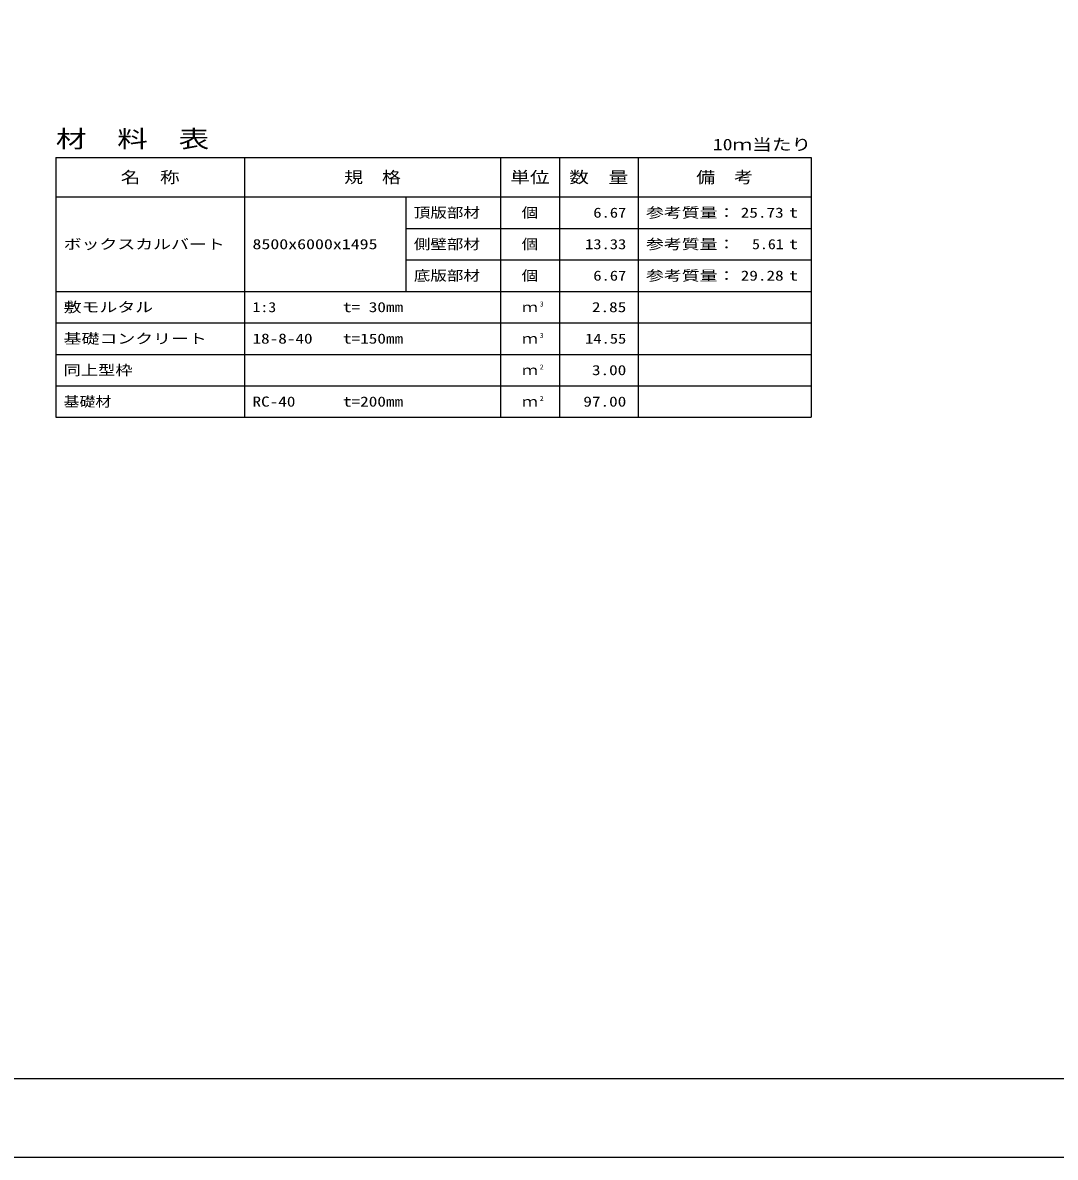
# Model space of a CAD drawing. Units: millimetres at full size; details may follow other scales. Extents: x 0 to 84100, y 0 to 59400.
# Drawn here: x 31609 to 57854, y 0 to 28826 of the extents above; entities that cross this region are included whole.
import ezdxf
from ezdxf.enums import TextEntityAlignment as Align

# ---------------------------------------------------------------- set-up
doc = ezdxf.new("R2010")
doc.units = ezdxf.units.MM
doc.layers.add('D-MTR', color=7, linetype='Continuous')
doc.layers.add('D-MTR-TXT', color=7, linetype='Continuous')
for name, color, linetype, lineweight in [('D-MTR-FRAM', 7, 'Continuous', 25), ('D-MTR-LINE', 7, 'Continuous', 25), ('D-TTL', 2, 'Continuous', 25)]:
    doc.layers.add(name, color=color, linetype=linetype, lineweight=lineweight)
doc.styles.add('ＭＳ ゴシック', font='')
doc.styles.get('ＭＳ ゴシック').set_extended_font_data('MS Gothic')

msp = doc.modelspace()

# ---------------------------------------------------------------- linework, layer by layer
at = {"layer": 'D-MTR-FRAM'}
for p, q in [((32450, 25400), (51650, 25400)), ((32450, 25400), (32450, 18800)), ((51650, 25400), (51650, 18800)), ((32450, 18800), (51650, 18800))]:
    msp.add_line(p, q, dxfattribs=at)
at = {"layer": 'D-MTR-LINE'}
for p, q in [((37250, 25400), (37250, 18800)), ((43750, 25400), (43750, 18800)), ((45250, 25400), (45250, 18800)), ((47250, 25400), (47250, 18800)), ((32450, 24400), (51650, 24400)), ((41350, 24400), (41350, 22000)), ((41350, 23600), (51650, 23600)), ((41350, 22800), (51650, 22800)), ((32450, 22000), (51650, 22000)), ((32450, 21200), (51650, 21200)), ((32450, 20400), (51650, 20400)), ((32450, 19600), (51650, 19600))]:
    msp.add_line(p, q, dxfattribs=at)
at = {"layer": 'D-TTL'}
for points in [[(0, 0), (84100, 0), (84100, 59400), (0, 59400)], [(2000, 2000), (82100, 2000), (82100, 57400), (2000, 57400)]]:
    msp.add_lwpolyline(points, close=True, dxfattribs=at)

# ---------------------------------------------------------------- texts
at = {"layer": 'D-MTR', "style": 'ＭＳ ゴシック', "width": 1.3}
msp.add_text('材\u3000料\u3000表', height=439.9, dxfattribs=at).set_placement((32450, 25520), align=Align.BOTTOM_LEFT)
at = {"layer": 'D-MTR', "style": 'ＭＳ ゴシック', "width": 1.25}
msp.add_text('10ｍ当たり', height=293.3, dxfattribs=at).set_placement((51650, 25496.667), align=Align.BOTTOM_RIGHT)
at = {"layer": 'D-MTR-TXT', "style": 'ＭＳ ゴシック'}
for s, height, width, p in [('名\u3000称', 293.3, 1.25, (34850, 24900)), ('規\u3000格', 293.3, 1.2, (40500, 24900)), ('単位', 293.3, 1.25, (44500, 24900)), ('数\u3000量', 293.3, 1.25, (46250, 24900)), ('備\u3000考', 293.3, 1.2, (49450, 24900)), ('個', 256.6, 1.2, (44500, 24000)), ('個', 256.6, 1.2, (44500, 23200)), ('個', 256.6, 1.2, (44500, 22400)), ('ｍ', 256.6, 1.15, (44500, 21600)), ('ｍ', 256.6, 1.15, (44500, 20800)), ('ｍ', 256.6, 1.15, (44500, 20000)), ('ｍ', 256.6, 1.15, (44500, 19200))]:
    msp.add_text(s, height=height, dxfattribs=dict(at, width=width)).set_placement(p, align=Align.MIDDLE_CENTER)
for s, width, p in [('頂版部材', 1.2, (41550, 24000)), ('参考質量：      t', 1.3, (47450, 24000)), ('ボックスカルバート', 1.3, (32650, 23200)), ('側壁部材', 1.2, (41550, 23200)), ('参考質量：      t', 1.3, (47450, 23200)), ('8500x6000x1495', 1.3, (37450, 23200)), ('底版部材', 1.2, (41550, 22400)), ('参考質量：      t', 1.3, (47450, 22400)), ('敷モルタル', 1.3, (32650, 21600)), ('1:3', 1.15, (37450, 21600)), ('t= 30mm', 1.25, (39750, 21600)), ('基礎コンクリート', 1.3, (32650, 20800)), ('18-8-40', 1.25, (37450, 20800)), ('t=150mm', 1.25, (39750, 20800)), ('同上型枠', 1.25, (32650, 20000)), ('基礎材', 1.15, (32650, 19200)), ('RC-40', 1.25, (37450, 19200)), ('t=200mm', 1.25, (39750, 19200))]:
    msp.add_text(s, height=256.6, dxfattribs=dict(at, width=width)).set_placement(p, align=Align.MIDDLE_LEFT)
for s, width, p in [('6.67', 1.2, (46950, 24000)), ('25.73', 1.25, (50950, 24000)), ('13.33', 1.2, (46950, 23200)), ('5.61', 1.15, (50950, 23200)), ('6.67', 1.2, (46950, 22400)), ('29.28', 1.25, (50950, 22400)), ('2.85', 1.25, (46950, 21600)), ('14.55', 1.2, (46950, 20800)), ('3.00', 1.25, (46950, 20000)), ('97.00', 1.25, (46950, 19200))]:
    msp.add_text(s, height=256.6, dxfattribs=dict(at, width=width)).set_placement(p, align=Align.MIDDLE_RIGHT)
at = {"layer": 'D-MTR-TXT', "style": 'ＭＳ ゴシック', "width": 1.15}
for s, p in [('3', (44750, 21576.667)), ('3', (44750, 20776.667)), ('2', (44750, 19976.667)), ('2', (44750, 19176.667))]:
    msp.add_text(s, height=128.3, dxfattribs=at).set_placement(p, align=Align.BOTTOM_LEFT)

doc.saveas('drawing.dxf')
